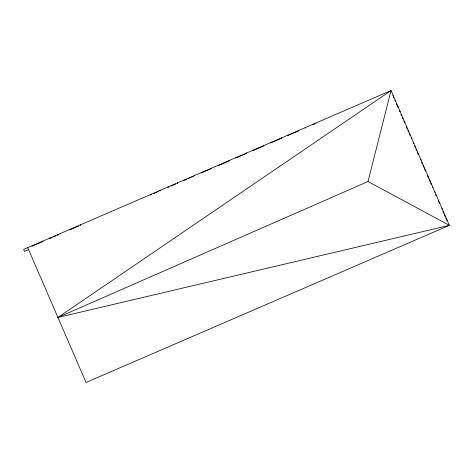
<?xml version="1.0" encoding="UTF-8"?>
<svg xmlns="http://www.w3.org/2000/svg" width="473" height="473" viewBox="0 0 473 473"><rect width="100%" height="100%" fill="white"/><g stroke="black" fill="none" stroke-linecap="round" stroke-linejoin="round"><path stroke-width="0.71" d="M27.736 247.651L86.045 382.474L449.35 225.349L391.041 90.526L57.925 317.454L368.006 181.52L391.041 90.526L23.65 249.413L24.507 251.4L28.593 249.632M32.82 245.854L35.741 244.588M36.137 244.417L39.058 243.152M39.454 242.986L42.375 241.721M50.369 238.262L52.355 237.405M53.686 236.831L55.678 235.968M57.002 235.394L58.995 234.531M78.601 226.053L69.974 229.783L69.827 229.44M150.266 195.059L151.596 194.486M153.589 193.623L154.913 193.049M155.31 192.878L158.23 191.612M167.773 187.485L169.098 186.912M171.09 186.055L172.42 185.481M172.811 185.31L175.737 184.044M184.848 180.101L186.841 179.243M188.165 178.67L190.158 177.807M191.482 177.233L193.475 176.376M204.33 171.681L201.279 173L201.131 172.657M204.596 171.563L207.647 170.245M207.913 170.126L210.964 168.808M221.861 164.096L218.81 165.414L218.662 165.077M222.127 163.983L225.178 162.665M225.45 162.546L228.494 161.228M236.394 157.811L239.314 156.545M239.71 156.38L242.631 155.114M243.962 154.541L245.954 153.678M253.717 150.319L256.638 149.054M257.034 148.889L259.955 147.623M260.351 147.452L263.272 146.187M271.378 142.68L274.299 141.415M274.695 141.25L280.932 138.548M288.761 135.166L291.811 133.847M292.083 133.729L295.128 132.41M295.4 132.292L298.445 130.974M312.783 124.771L314.776 123.914M392.821 95.576L393.164 95.428M397.657 106.762L398 106.614M398.242 107.182L397.905 107.33L396.208 103.41M399.549 111.137L399.892 110.989M399.797 111.705L400.134 111.557M404.385 122.318L404.728 122.176M404.634 122.885L404.971 122.738M406.762 126.876L406.419 127.024L407.271 128.981M411.256 138.205L411.599 138.063M411.504 138.772L411.841 138.624M413.325 142.982L413.662 142.834M413.568 143.55L413.91 143.402M418.404 154.736L418.747 154.588M420.462 159.484L420.799 159.336M420.704 160.051L421.047 159.904M425.635 170.522L425.298 170.67L424.411 168.625M425.54 171.238L425.883 171.09M427.456 175.666L427.799 175.518M428.041 176.086L427.704 176.234L428.585 178.28M432.541 187.414L432.878 187.273M434.409 191.736L434.746 191.589M434.652 192.298L434.994 192.156M439.246 202.917L439.583 202.769M439.488 203.485L439.831 203.337M441.764 208.747L442.107 208.599M442.013 209.314L442.35 209.167M446.944 219.785L446.601 219.933L445.72 217.887M446.849 220.501L447.186 220.353M57.925 317.454L449.35 225.349L368.006 181.52M393.353 96.805L393.926 98.136M394.789 100.122L395.363 101.453M400.944 114.36L401.518 115.684M402.375 117.665L402.955 119.001M403.788 120.928L404.35 122.235M407.832 130.288L408.678 132.245M409.246 133.552L410.109 135.55M414.454 145.595L415.3 147.552M415.862 148.859L416.725 150.852M417.298 152.176L418.162 154.168M421.567 162.044L422.436 164.054M422.998 165.361L423.861 167.347M429.141 179.551L429.998 181.543M430.566 182.85L431.435 184.86M435.515 194.291L436.088 195.621M438.099 200.262L438.956 202.255M442.87 211.307L443.739 213.317M444.307 214.624L445.164 216.61M315.952 122.998L316.1 123.341M305.339 127.592L305.487 127.929M305.067 127.704L305.215 128.047M298.569 130.518L298.717 130.855M287.951 135.112L288.098 135.449M287.685 135.225L287.832 135.568M281.453 137.921L281.601 138.264M281.181 138.039L281.329 138.376M270.568 142.627L270.71 142.97M263.792 145.56L263.934 145.897M263.52 145.678L263.668 146.015M253.173 150.148L253.321 150.491M252.901 150.266L253.049 150.609M246.468 153.051L246.616 153.388M246.197 153.169L246.344 153.506M235.584 157.757L235.731 158.1M229.015 160.601L229.157 160.938M211.478 168.181L211.626 168.524M194.657 175.459L194.799 175.796M184.038 180.047L184.186 180.39M183.766 180.166L183.914 180.509M177.582 182.844L177.724 183.181M177.31 182.962L177.458 183.299M160.075 190.412L160.223 190.755M159.809 190.53L159.951 190.867M80.445 224.852L80.593 225.189M80.174 224.971L80.321 225.308M69.561 229.559L69.708 229.902M60.443 233.502L60.591 233.845M60.172 233.621L60.319 233.958M49.825 238.096L49.972 238.433M49.559 238.209L49.706 238.552M42.895 241.094L43.037 241.431M42.623 241.206L42.771 241.549M32.276 245.682L32.424 246.025M32.004 245.8L32.152 246.137"/></g></svg>
